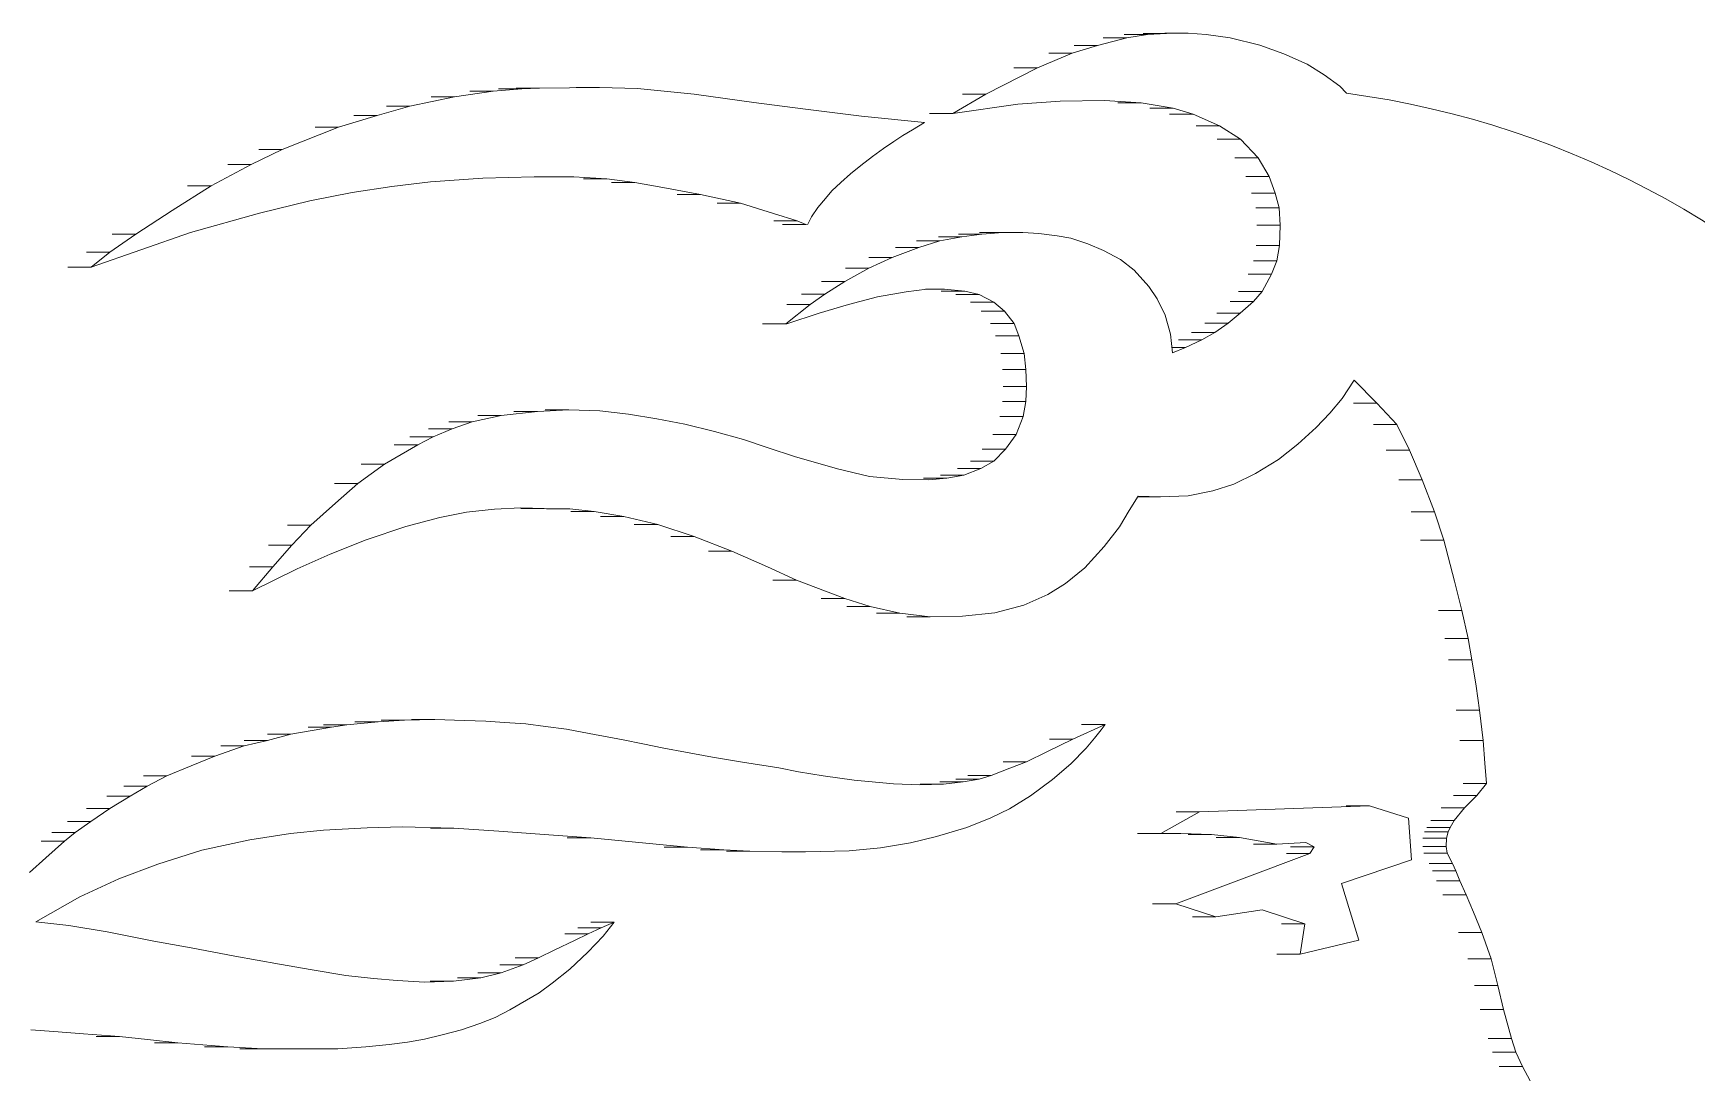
# Model space of a CAD drawing. Header units: inches. Extents: x 14 to 368, y 5 to 236.
# Drawn here: x 77.109 to 77.881, y 103.998 to 104.481 of the extents above; entities that cross this region are included whole.
import ezdxf

# ---------------------------------------------------------------- set-up
doc = ezdxf.new("R2010")
doc.units = ezdxf.units.IN
doc.header["$LTSCALE"] = 11
doc.header["$MEASUREMENT"] = 0
doc.layers.add('Visible (ANSI)', color=7, linetype='Continuous', lineweight=50)

msp = doc.modelspace()

# ---------------------------------------------------------------- linework, layer by layer
at = {"layer": 'Visible (ANSI)', "linetype": 'Continuous', "lineweight": 18}
for p, q in [((77.591165, 104.471966), (77.602923, 104.475608)), ((77.59207, 104.475608), (77.602923, 104.475608)), ((77.602923, 104.475608), (77.6164, 104.479055)), ((77.605547, 104.479055), (77.6164, 104.479055)), ((77.615184, 104.480709), (77.626037, 104.480709)), ((77.6164, 104.479055), (77.626037, 104.480709)), ((77.624002, 104.481085), (77.634855, 104.481085)), ((77.626037, 104.480709), (77.634855, 104.481085)), ((77.634039, 104.48122), (77.644892, 104.48122)), ((77.634855, 104.481085), (77.644892, 104.48122)), ((77.644892, 104.48122), (77.653353, 104.48069)), ((77.653353, 104.48069), (77.664469, 104.479124)), ((77.664469, 104.479124), (77.678194, 104.475642)), ((77.678194, 104.475642), (77.689343, 104.471611)), ((77.57494, 104.465215), (77.591165, 104.471966)), ((77.580312, 104.471966), (77.591165, 104.471966)), ((77.689343, 104.471611), (77.700183, 104.466932)), ((77.700183, 104.466932), (77.708067, 104.462)), ((77.551061, 104.452918), (77.57494, 104.465215)), ((77.564087, 104.465215), (77.57494, 104.465215)), ((77.708067, 104.462), (77.715323, 104.45663)), ((77.283772, 104.447405), (77.304513, 104.451786)), ((77.293659, 104.451786), (77.304513, 104.451786)), ((77.304513, 104.451786), (77.322388, 104.454371)), ((77.311535, 104.454371), (77.322388, 104.454371)), ((77.322388, 104.454371), (77.335661, 104.455428)), ((77.324808, 104.455428), (77.335661, 104.455428)), ((77.333008, 104.455716), (77.343861, 104.455716)), ((77.335661, 104.455428), (77.343861, 104.455716)), ((77.343861, 104.455716), (77.371734, 104.45609)), ((77.360881, 104.45609), (77.371734, 104.45609)), ((77.371734, 104.45609), (77.389354, 104.455533)), ((77.389354, 104.455533), (77.415734, 104.452964)), ((77.415734, 104.452964), (77.443366, 104.44916)), ((77.535723, 104.444002), (77.551061, 104.452918)), ((77.540208, 104.452918), (77.551061, 104.452918)), ((77.715323, 104.45663), (77.71841, 104.453369)), ((77.268519, 104.443097), (77.283772, 104.447405)), ((77.272919, 104.447405), (77.283772, 104.447405)), ((77.443366, 104.44916), (77.466047, 104.446124)), ((77.466047, 104.446124), (77.493261, 104.442731)), ((77.52487, 104.444002), (77.535723, 104.444002)), ((77.565946, 104.44836), (77.535723, 104.444002)), ((77.585504, 104.449682), (77.565946, 104.44836)), ((77.60612, 104.449959), (77.585504, 104.449682)), ((77.6231, 104.448863), (77.60612, 104.449959)), ((77.612247, 104.448863), (77.6231, 104.448863)), ((77.638009, 104.446416), (77.6231, 104.448863)), ((77.627156, 104.446416), (77.638009, 104.446416)), ((77.636328, 104.443626), (77.647181, 104.443626)), ((77.647181, 104.443626), (77.638009, 104.446416)), ((77.659518, 104.438232), (77.647181, 104.443626)), ((77.224531, 104.427268), (77.250682, 104.437583)), ((77.239829, 104.437583), (77.250682, 104.437583)), ((77.250682, 104.437583), (77.268519, 104.443097)), ((77.257666, 104.443097), (77.268519, 104.443097)), ((77.493261, 104.442731), (77.522565, 104.439796)), ((77.517053, 104.436378), (77.512494, 104.433702)), ((77.522565, 104.439796), (77.517053, 104.436378)), ((77.648665, 104.438232), (77.659518, 104.438232)), ((77.669257, 104.432008), (77.659518, 104.438232)), ((77.503497, 104.427785), (77.498392, 104.42408)), ((77.508272, 104.431032), (77.503497, 104.427785)), ((77.512494, 104.433702), (77.508272, 104.431032)), ((77.658404, 104.432008), (77.669257, 104.432008)), ((77.67746, 104.42338), (77.669257, 104.432008)), ((77.191444, 104.410354), (77.21009, 104.420275)), ((77.199237, 104.420275), (77.21009, 104.420275)), ((77.21009, 104.420275), (77.224531, 104.427268)), ((77.213678, 104.427268), (77.224531, 104.427268)), ((77.498392, 104.42408), (77.492957, 104.419915)), ((77.666607, 104.42338), (77.67746, 104.42338)), ((77.682532, 104.414711), (77.67746, 104.42338)), ((77.317546, 104.413975), (77.293336, 104.412233)), ((77.341431, 104.414526), (77.317546, 104.413975)), ((77.359862, 104.414543), (77.341431, 104.414526)), ((77.375119, 104.413594), (77.359862, 104.414543)), ((77.364266, 104.413594), (77.375119, 104.413594)), ((77.388111, 104.411922), (77.375119, 104.413594)), ((77.488191, 104.415987), (77.483763, 104.41195)), ((77.492957, 104.419915), (77.488191, 104.415987)), ((77.671679, 104.414711), (77.682532, 104.414711)), ((77.685242, 104.407068), (77.682532, 104.414711)), ((77.173395, 104.398976), (77.191444, 104.410354)), ((77.180591, 104.410354), (77.191444, 104.410354)), ((77.256993, 104.407359), (77.237249, 104.4034)), ((77.275388, 104.410145), (77.256993, 104.407359)), ((77.293336, 104.412233), (77.275388, 104.410145)), ((77.377258, 104.411922), (77.388111, 104.411922)), ((77.401112, 104.409558), (77.388111, 104.411922)), ((77.418675, 104.406332), (77.401112, 104.409558)), ((77.407822, 104.406332), (77.418675, 104.406332)), ((77.437226, 104.402397), (77.418675, 104.406332)), ((77.479557, 104.408029), (77.476577, 104.40458)), ((77.483763, 104.41195), (77.479557, 104.408029)), ((77.674389, 104.407068), (77.685242, 104.407068)), ((77.687159, 104.40021), (77.685242, 104.407068)), ((77.156496, 104.387906), (77.173395, 104.398976)), ((77.213885, 104.397776), (77.181919, 104.388806)), ((77.237249, 104.4034), (77.213885, 104.397776)), ((77.426373, 104.402397), (77.437226, 104.402397)), ((77.452535, 104.397525), (77.437226, 104.402397)), ((77.4635, 104.394209), (77.452535, 104.397525)), ((77.473048, 104.400327), (77.470078, 104.396083)), ((77.476577, 104.40458), (77.473048, 104.400327)), ((77.676306, 104.40021), (77.687159, 104.40021)), ((77.687586, 104.392071), (77.687159, 104.40021)), ((77.452647, 104.394209), (77.4635, 104.394209)), ((77.456659, 104.392529), (77.467512, 104.392529)), ((77.467512, 104.392529), (77.4635, 104.394209)), ((77.468462, 104.392541), (77.467512, 104.392529)), ((77.470078, 104.396083), (77.468462, 104.392541)), ((77.676733, 104.392071), (77.687586, 104.392071)), ((77.687341, 104.382778), (77.687586, 104.392071)), ((77.181919, 104.388806), (77.135897, 104.372685)), ((77.144474, 104.37954), (77.156496, 104.387906)), ((77.145643, 104.387906), (77.156496, 104.387906)), ((77.507576, 104.377129), (77.519903, 104.381813)), ((77.50905, 104.381813), (77.519903, 104.381813)), ((77.518892, 104.384911), (77.529745, 104.384911)), ((77.519903, 104.381813), (77.529745, 104.384911)), ((77.529029, 104.386742), (77.539882, 104.386742)), ((77.529745, 104.384911), (77.539882, 104.386742)), ((77.538386, 104.387994), (77.549239, 104.387994)), ((77.539882, 104.386742), (77.549239, 104.387994)), ((77.54812, 104.388689), (77.558973, 104.388689)), ((77.549239, 104.387994), (77.558973, 104.388689)), ((77.558973, 104.388689), (77.56816, 104.388672)), ((77.56816, 104.388672), (77.575682, 104.388208)), ((77.575682, 104.388208), (77.584186, 104.387193)), ((77.584186, 104.387193), (77.590463, 104.386148)), ((77.590463, 104.386148), (77.598432, 104.383431)), ((77.598432, 104.383431), (77.605709, 104.380422)), ((77.676488, 104.382778), (77.687341, 104.382778)), ((77.686153, 104.375517), (77.687341, 104.382778)), ((77.133621, 104.37954), (77.144474, 104.37954)), ((77.135897, 104.372685), (77.144474, 104.37954)), ((77.496723, 104.377129), (77.507576, 104.377129)), ((77.496784, 104.372183), (77.507576, 104.377129)), ((77.605709, 104.380422), (77.613559, 104.37615)), ((77.613559, 104.37615), (77.619886, 104.371293)), ((77.6753, 104.375517), (77.686153, 104.375517)), ((77.68367, 104.369352), (77.686153, 104.375517)), ((77.125044, 104.372685), (77.135897, 104.372685)), ((77.485545, 104.365948), (77.496784, 104.372183)), ((77.485931, 104.372183), (77.496784, 104.372183)), ((77.619886, 104.371293), (77.626667, 104.363618)), ((77.672817, 104.369352), (77.68367, 104.369352)), ((77.679197, 104.361426), (77.68367, 104.369352)), ((77.465441, 104.360176), (77.476294, 104.360176)), ((77.469538, 104.355284), (77.476294, 104.360176)), ((77.474692, 104.365948), (77.485545, 104.365948)), ((77.476294, 104.360176), (77.485545, 104.365948)), ((77.500785, 104.358809), (77.487339, 104.355256)), ((77.514051, 104.361169), (77.500785, 104.358809)), ((77.523616, 104.362488), (77.514051, 104.361169)), ((77.522978, 104.3624), (77.53183, 104.3624)), ((77.53183, 104.3624), (77.523616, 104.362488)), ((77.530374, 104.361535), (77.541227, 104.361535)), ((77.541227, 104.361535), (77.53183, 104.3624)), ((77.537042, 104.360037), (77.547895, 104.360037)), ((77.547895, 104.360037), (77.541227, 104.361535)), ((77.554787, 104.356361), (77.547895, 104.360037)), ((77.626667, 104.363618), (77.630498, 104.358022)), ((77.668343, 104.361426), (77.679197, 104.361426)), ((77.675229, 104.356728), (77.679197, 104.361426)), ((77.458236, 104.346306), (77.469538, 104.355284)), ((77.473702, 104.351303), (77.45863, 104.346311)), ((77.458685, 104.355284), (77.469538, 104.355284)), ((77.487339, 104.355256), (77.473702, 104.351303)), ((77.543934, 104.356361), (77.554787, 104.356361)), ((77.548876, 104.352261), (77.559729, 104.352261)), ((77.559729, 104.352261), (77.554787, 104.356361)), ((77.564106, 104.346567), (77.559729, 104.352261)), ((77.630498, 104.358022), (77.634216, 104.350447)), ((77.65822, 104.351257), (77.669073, 104.351257)), ((77.663455, 104.346723), (77.669073, 104.351257)), ((77.664376, 104.356728), (77.675229, 104.356728)), ((77.669073, 104.351257), (77.675229, 104.356728)), ((77.447383, 104.346306), (77.458236, 104.346306)), ((77.45863, 104.346311), (77.458236, 104.346306)), ((77.553253, 104.346567), (77.564106, 104.346567)), ((77.566331, 104.340844), (77.564106, 104.346567)), ((77.634216, 104.350447), (77.636698, 104.341584)), ((77.652602, 104.346723), (77.663455, 104.346723)), ((77.657285, 104.342366), (77.663455, 104.346723)), ((77.555478, 104.340844), (77.566331, 104.340844)), ((77.568786, 104.332546), (77.566331, 104.340844)), ((77.636698, 104.341584), (77.637647, 104.332842)), ((77.637379, 104.335309), (77.643642, 104.335309)), ((77.637647, 104.332842), (77.643642, 104.335309)), ((77.640433, 104.338942), (77.651286, 104.338942)), ((77.643642, 104.335309), (77.651286, 104.338942)), ((77.646432, 104.342366), (77.657285, 104.342366)), ((77.651286, 104.338942), (77.657285, 104.342366)), ((77.557933, 104.332546), (77.568786, 104.332546)), ((77.569664, 104.325218), (77.568786, 104.332546)), ((77.558811, 104.325218), (77.569664, 104.325218)), ((77.569963, 104.317287), (77.569664, 104.325218)), ((77.722023, 104.320271), (77.716333, 104.311693)), ((77.732525, 104.309529), (77.722023, 104.320271)), ((77.55911, 104.317287), (77.569963, 104.317287)), ((77.569662, 104.31034), (77.569963, 104.317287)), ((77.326097, 104.303834), (77.34289, 104.305647)), ((77.332037, 104.305647), (77.34289, 104.305647)), ((77.34289, 104.305647), (77.357435, 104.306432)), ((77.346582, 104.306432), (77.357435, 104.306432)), ((77.357435, 104.306432), (77.371911, 104.306031)), ((77.371911, 104.306031), (77.385229, 104.304425)), ((77.385229, 104.304425), (77.398359, 104.302221)), ((77.558809, 104.31034), (77.569662, 104.31034)), ((77.568384, 104.303379), (77.569662, 104.31034)), ((77.710621, 104.304859), (77.704261, 104.298235)), ((77.716333, 104.311693), (77.710621, 104.304859)), ((77.721672, 104.309529), (77.732525, 104.309529)), ((77.741802, 104.299624), (77.732525, 104.309529)), ((77.292447, 104.297576), (77.3033, 104.297576)), ((77.294548, 104.293888), (77.3033, 104.297576)), ((77.30179, 104.300876), (77.312643, 104.300876)), ((77.3033, 104.297576), (77.312643, 104.300876)), ((77.312643, 104.300876), (77.326097, 104.303834)), ((77.315244, 104.303834), (77.326097, 104.303834)), ((77.398359, 104.302221), (77.411296, 104.299816)), ((77.411296, 104.299816), (77.425029, 104.29643)), ((77.557531, 104.303379), (77.568384, 104.303379)), ((77.565163, 104.294915), (77.568384, 104.303379)), ((77.704261, 104.298235), (77.695768, 104.290492)), ((77.730949, 104.299624), (77.741802, 104.299624)), ((77.747712, 104.287728), (77.741802, 104.299624)), ((77.272029, 104.281286), (77.287361, 104.29022)), ((77.276508, 104.29022), (77.287361, 104.29022)), ((77.283695, 104.293888), (77.294548, 104.293888)), ((77.287361, 104.29022), (77.294548, 104.293888)), ((77.425029, 104.29643), (77.438571, 104.292644)), ((77.438571, 104.292644), (77.450067, 104.288805)), ((77.55431, 104.294915), (77.565163, 104.294915)), ((77.560167, 104.288103), (77.565163, 104.294915)), ((77.695768, 104.290492), (77.686836, 104.283396)), ((77.259633, 104.272192), (77.272029, 104.281286)), ((77.261176, 104.281286), (77.272029, 104.281286)), ((77.450067, 104.288805), (77.462243, 104.284802)), ((77.462243, 104.284802), (77.482262, 104.27912)), ((77.54391, 104.282674), (77.554763, 104.282674)), ((77.548746, 104.279221), (77.554763, 104.282674)), ((77.549314, 104.288103), (77.560167, 104.288103)), ((77.554763, 104.282674), (77.560167, 104.288103)), ((77.686836, 104.283396), (77.676177, 104.276932)), ((77.736859, 104.287728), (77.747712, 104.287728)), ((77.753499, 104.273885), (77.747712, 104.287728)), ((77.482262, 104.27912), (77.496975, 104.275549)), ((77.496975, 104.275549), (77.512441, 104.27417)), ((77.512441, 104.27417), (77.524567, 104.273936)), ((77.522114, 104.274644), (77.532967, 104.274644)), ((77.524567, 104.273936), (77.532967, 104.274644)), ((77.529916, 104.276138), (77.540769, 104.276138)), ((77.532967, 104.274644), (77.540769, 104.276138)), ((77.537893, 104.279221), (77.548746, 104.279221)), ((77.540769, 104.276138), (77.548746, 104.279221)), ((77.676177, 104.276932), (77.666143, 104.272002)), ((77.742646, 104.273885), (77.753499, 104.273885)), ((77.759306, 104.259079), (77.753499, 104.273885)), ((77.24878, 104.272192), (77.259633, 104.272192)), ((77.249208, 104.263051), (77.259633, 104.272192)), ((77.62165, 104.266408), (77.617617, 104.259665)), ((77.621462, 104.266094), (77.632057, 104.266094)), ((77.632057, 104.266094), (77.62165, 104.266408)), ((77.644944, 104.266485), (77.632057, 104.266094)), ((77.656301, 104.268818), (77.644944, 104.266485)), ((77.666143, 104.272002), (77.656301, 104.268818)), ((77.237787, 104.252897), (77.249208, 104.263051)), ((77.310079, 104.258898), (77.297631, 104.256496)), ((77.32303, 104.260313), (77.310079, 104.258898)), ((77.335257, 104.260974), (77.32303, 104.260313)), ((77.335175, 104.260622), (77.346028, 104.260622)), ((77.346028, 104.260622), (77.335257, 104.260974)), ((77.35802, 104.260535), (77.346028, 104.260622)), ((77.347167, 104.260535), (77.35802, 104.260535)), ((77.369293, 104.259197), (77.35802, 104.260535)), ((77.35844, 104.259197), (77.369293, 104.259197)), ((77.383026, 104.256899), (77.369293, 104.259197)), ((77.617617, 104.259665), (77.613046, 104.252079)), ((77.748453, 104.259079), (77.759306, 104.259079)), ((77.763608, 104.245964), (77.759306, 104.259079)), ((77.226934, 104.252897), (77.237787, 104.252897)), ((77.228975, 104.243558), (77.237787, 104.252897)), ((77.28178, 104.252311), (77.263383, 104.246077)), ((77.297631, 104.256496), (77.28178, 104.252311)), ((77.372173, 104.256899), (77.383026, 104.256899)), ((77.398736, 104.253139), (77.383026, 104.256899)), ((77.387883, 104.253139), (77.398736, 104.253139)), ((77.415692, 104.247657), (77.398736, 104.253139)), ((77.613046, 104.252079), (77.606021, 104.243066)), ((77.218122, 104.243558), (77.228975, 104.243558)), ((77.220171, 104.233595), (77.228975, 104.243558)), ((77.263383, 104.246077), (77.24673, 104.239485)), ((77.404839, 104.247657), (77.415692, 104.247657)), ((77.433172, 104.240836), (77.415692, 104.247657)), ((77.606021, 104.243066), (77.596972, 104.233137)), ((77.752755, 104.245964), (77.763608, 104.245964)), ((77.768587, 104.226961), (77.763608, 104.245964)), ((77.24673, 104.239485), (77.231475, 104.232558)), ((77.422319, 104.240836), (77.433172, 104.240836)), ((77.449711, 104.233512), (77.433172, 104.240836)), ((77.209318, 104.233595), (77.220171, 104.233595)), ((77.210767, 104.222374), (77.220171, 104.233595)), ((77.231475, 104.232558), (77.210767, 104.222374)), ((77.463103, 104.227337), (77.449711, 104.233512)), ((77.45225, 104.227337), (77.463103, 104.227337)), ((77.48553, 104.2189), (77.463103, 104.227337)), ((77.596972, 104.233137), (77.588003, 104.22577)), ((77.199914, 104.222374), (77.210767, 104.222374)), ((77.579828, 104.220644), (77.568628, 104.215755)), ((77.588003, 104.22577), (77.579828, 104.220644)), ((77.772012, 104.213236), (77.768587, 104.226961)), ((77.474677, 104.2189), (77.48553, 104.2189)), ((77.497325, 104.215087), (77.48553, 104.2189)), ((77.486472, 104.215087), (77.497325, 104.215087)), ((77.511068, 104.212094), (77.497325, 104.215087)), ((77.500215, 104.212094), (77.511068, 104.212094)), ((77.525186, 104.210298), (77.511068, 104.212094)), ((77.555213, 104.212231), (77.540124, 104.210634)), ((77.568628, 104.215755), (77.555213, 104.212231)), ((77.761159, 104.213236), (77.772012, 104.213236)), ((77.774837, 104.200251), (77.772012, 104.213236)), ((77.514333, 104.210298), (77.525186, 104.210298)), ((77.540124, 104.210634), (77.525186, 104.210298)), ((77.763984, 104.200251), (77.774837, 104.200251)), ((77.776595, 104.190325), (77.774837, 104.200251)), ((77.765742, 104.190325), (77.776595, 104.190325)), ((77.778524, 104.178226), (77.776595, 104.190325)), ((77.78015, 104.166958), (77.778524, 104.178226)), ((77.769297, 104.166958), (77.78015, 104.166958)), ((77.781808, 104.15291), (77.78015, 104.166958)), ((77.228495, 104.15587), (77.247351, 104.159161)), ((77.236498, 104.159161), (77.247351, 104.159161)), ((77.24363, 104.16018), (77.254483, 104.16018)), ((77.247351, 104.159161), (77.254483, 104.16018)), ((77.254483, 104.16018), (77.269013, 104.161693)), ((77.25816, 104.161693), (77.269013, 104.161693)), ((77.269013, 104.161693), (77.281215, 104.162384)), ((77.270362, 104.162384), (77.281215, 104.162384)), ((77.281215, 104.162384), (77.295371, 104.162706)), ((77.284518, 104.162706), (77.295371, 104.162706)), ((77.295371, 104.162706), (77.309148, 104.162233)), ((77.309148, 104.162233), (77.318969, 104.161952)), ((77.318969, 104.161952), (77.327682, 104.161279)), ((77.327682, 104.161279), (77.337564, 104.160621)), ((77.337564, 104.160621), (77.346673, 104.159425)), ((77.346673, 104.159425), (77.356431, 104.158239)), ((77.356431, 104.158239), (77.366981, 104.15614)), ((77.591443, 104.153645), (77.606351, 104.160419)), ((77.595498, 104.160419), (77.606351, 104.160419)), ((77.60462, 104.157959), (77.601389, 104.154082)), ((77.606351, 104.160419), (77.60462, 104.157959)), ((77.193164, 104.145643), (77.206871, 104.15044)), ((77.196018, 104.15044), (77.206871, 104.15044)), ((77.206768, 104.152956), (77.217621, 104.152956)), ((77.206871, 104.15044), (77.217621, 104.152956)), ((77.217621, 104.152956), (77.228495, 104.15587)), ((77.217642, 104.15587), (77.228495, 104.15587)), ((77.366981, 104.15614), (77.38267, 104.153301)), ((77.38267, 104.153301), (77.391788, 104.151447)), ((77.391788, 104.151447), (77.401557, 104.14947)), ((77.579302, 104.147659), (77.591443, 104.153645)), ((77.58059, 104.153645), (77.591443, 104.153645)), ((77.601389, 104.154082), (77.597597, 104.149396)), ((77.770955, 104.15291), (77.781808, 104.15291)), ((77.782683, 104.142443), (77.781808, 104.15291)), ((77.182254, 104.141226), (77.193164, 104.145643)), ((77.182311, 104.145643), (77.193164, 104.145643)), ((77.401557, 104.14947), (77.411716, 104.147498)), ((77.411716, 104.147498), (77.424216, 104.145293)), ((77.424216, 104.145293), (77.438148, 104.142845)), ((77.438148, 104.142845), (77.455012, 104.140292)), ((77.559067, 104.143025), (77.56992, 104.143025)), ((77.562241, 104.140145), (77.56992, 104.143025)), ((77.56992, 104.143025), (77.579302, 104.147659)), ((77.597597, 104.149396), (77.590421, 104.142128)), ((77.783396, 104.133022), (77.782683, 104.142443)), ((77.160159, 104.136594), (77.171012, 104.136594)), ((77.161852, 104.131726), (77.171012, 104.136594)), ((77.171012, 104.136594), (77.182254, 104.141226)), ((77.455012, 104.140292), (77.46413, 104.138437)), ((77.46413, 104.138437), (77.475586, 104.136615)), ((77.475586, 104.136615), (77.489902, 104.134567)), ((77.489902, 104.134567), (77.508165, 104.132829)), ((77.537035, 104.135076), (77.547888, 104.135076)), ((77.5405, 104.133791), (77.547888, 104.135076)), ((77.542599, 104.136732), (77.553452, 104.136732)), ((77.547888, 104.135076), (77.553452, 104.136732)), ((77.553452, 104.136732), (77.562241, 104.140145)), ((77.582032, 104.134843), (77.571829, 104.12733)), ((77.590421, 104.142128), (77.582032, 104.134843)), ((77.143134, 104.12714), (77.153987, 104.12714)), ((77.14445, 104.121344), (77.153987, 104.12714)), ((77.150999, 104.131726), (77.161852, 104.131726)), ((77.153987, 104.12714), (77.161852, 104.131726)), ((77.508165, 104.132829), (77.520383, 104.132334)), ((77.520383, 104.132334), (77.53142, 104.132746)), ((77.520567, 104.132746), (77.53142, 104.132746)), ((77.529647, 104.133791), (77.5405, 104.133791)), ((77.53142, 104.132746), (77.5405, 104.133791)), ((77.571829, 104.12733), (77.561955, 104.121202)), ((77.768041, 104.127424), (77.778894, 104.127424)), ((77.772543, 104.133022), (77.783396, 104.133022)), ((77.773192, 104.121694), (77.778894, 104.127424)), ((77.778894, 104.127424), (77.783396, 104.133022)), ((77.133597, 104.121344), (77.14445, 104.121344)), ((77.135693, 104.115428), (77.14445, 104.121344)), ((77.561955, 104.121202), (77.553325, 104.116988)), ((77.632314, 104.109738), (77.650165, 104.11986)), ((77.639312, 104.11986), (77.650165, 104.11986)), ((77.650165, 104.11986), (77.729053, 104.122694)), ((77.7182, 104.122694), (77.729053, 104.122694)), ((77.729053, 104.122694), (77.747112, 104.116856)), ((77.762339, 104.121694), (77.773192, 104.121694)), ((77.768404, 104.115873), (77.773192, 104.121694)), ((77.12484, 104.115428), (77.135693, 104.115428)), ((77.128461, 104.110176), (77.135693, 104.115428)), ((77.243658, 104.111371), (77.228329, 104.10973)), ((77.263842, 104.112462), (77.243658, 104.111371)), ((77.280112, 104.112895), (77.263842, 104.112462)), ((77.304156, 104.112194), (77.280112, 104.112895)), ((77.293303, 104.112194), (77.304156, 104.112194)), ((77.324978, 104.110835), (77.304156, 104.112194)), ((77.542274, 104.112537), (77.528188, 104.108454)), ((77.553325, 104.116988), (77.542274, 104.112537)), ((77.747112, 104.116856), (77.748611, 104.09762)), ((77.755669, 104.112558), (77.766522, 104.112558)), ((77.757551, 104.115873), (77.768404, 104.115873)), ((77.765536, 104.110489), (77.766522, 104.112558)), ((77.766522, 104.112558), (77.768404, 104.115873)), ((77.112579, 104.106294), (77.123432, 104.106294)), ((77.114774, 104.098511), (77.123432, 104.106294)), ((77.117608, 104.110176), (77.128461, 104.110176)), ((77.123432, 104.106294), (77.128461, 104.110176)), ((77.209381, 104.106812), (77.187226, 104.102006)), ((77.228329, 104.10973), (77.209381, 104.106812)), ((77.348228, 104.109098), (77.324978, 104.110835)), ((77.367637, 104.10772), (77.348228, 104.109098)), ((77.356783, 104.10772), (77.367637, 104.10772)), ((77.398056, 104.104853), (77.367637, 104.10772)), ((77.412617, 104.103409), (77.398056, 104.104853)), ((77.516109, 104.105423), (77.502202, 104.103187)), ((77.528188, 104.108454), (77.516109, 104.105423)), ((77.621461, 104.109738), (77.632314, 104.109738)), ((77.641554, 104.109863), (77.632314, 104.109738)), ((77.655798, 104.109294), (77.641554, 104.109863)), ((77.644945, 104.109294), (77.655798, 104.109294)), ((77.668803, 104.107949), (77.655798, 104.109294)), ((77.65795, 104.107949), (77.668803, 104.107949)), ((77.686076, 104.104887), (77.668803, 104.107949)), ((77.675223, 104.104887), (77.686076, 104.104887)), ((77.699554, 104.105575), (77.686076, 104.104887)), ((77.692474, 104.103599), (77.703327, 104.103599)), ((77.703327, 104.103599), (77.699554, 104.105575)), ((77.701368, 104.100532), (77.703327, 104.103599)), ((77.753859, 104.103693), (77.764712, 104.103693)), ((77.75391, 104.1076), (77.764763, 104.1076)), ((77.754683, 104.110489), (77.765536, 104.110489)), ((77.764712, 104.103693), (77.764763, 104.1076)), ((77.765158, 104.100615), (77.764712, 104.103693)), ((77.764763, 104.1076), (77.765536, 104.110489)), ((77.107141, 104.091709), (77.114774, 104.098511)), ((77.187226, 104.102006), (77.166707, 104.095583)), ((77.401764, 104.103409), (77.412617, 104.103409)), ((77.429397, 104.102201), (77.412617, 104.103409)), ((77.418544, 104.102201), (77.429397, 104.102201)), ((77.441524, 104.101544), (77.429397, 104.102201)), ((77.430671, 104.101544), (77.441524, 104.101544)), ((77.467284, 104.101284), (77.441524, 104.101544)), ((77.456431, 104.101284), (77.467284, 104.101284)), ((77.487678, 104.101763), (77.467284, 104.101284)), ((77.502202, 104.103187), (77.487678, 104.101763)), ((77.639233, 104.077146), (77.701368, 104.100532)), ((77.690515, 104.100532), (77.701368, 104.100532)), ((77.748611, 104.09762), (77.716037, 104.08654)), ((77.754305, 104.100615), (77.765158, 104.100615)), ((77.756799, 104.095817), (77.767652, 104.095817)), ((77.767652, 104.095817), (77.765158, 104.100615)), ((77.769111, 104.092506), (77.767652, 104.095817)), ((77.148618, 104.088783), (77.13055, 104.080344)), ((77.166707, 104.095583), (77.148618, 104.088783)), ((77.758258, 104.092506), (77.769111, 104.092506)), ((77.770997, 104.087802), (77.769111, 104.092506)), ((77.716037, 104.08654), (77.724122, 104.060297)), ((77.760144, 104.087802), (77.770997, 104.087802)), ((77.763166, 104.081367), (77.774019, 104.081367)), ((77.774019, 104.081367), (77.770997, 104.087802)), ((77.777366, 104.073347), (77.774019, 104.081367)), ((77.13055, 104.080344), (77.110098, 104.0688)), ((77.62838, 104.077146), (77.639233, 104.077146)), ((77.657795, 104.071061), (77.639233, 104.077146)), ((77.679231, 104.07439), (77.657795, 104.071061)), ((77.699048, 104.067815), (77.679231, 104.07439)), ((77.781239, 104.063839), (77.777366, 104.073347)), ((77.110098, 104.0688), (77.125485, 104.067031)), ((77.125485, 104.067031), (77.143247, 104.064088)), ((77.361691, 104.066059), (77.372544, 104.066059)), ((77.366463, 104.063272), (77.372544, 104.066059)), ((77.367685, 104.068648), (77.378538, 104.068648)), ((77.367744, 104.068649), (77.378597, 104.068649)), ((77.372544, 104.066059), (77.378538, 104.068648)), ((77.378597, 104.068649), (77.373399, 104.06208)), ((77.378538, 104.068648), (77.378597, 104.068649)), ((77.646942, 104.071061), (77.657795, 104.071061)), ((77.688195, 104.067815), (77.699048, 104.067815)), ((77.696982, 104.053852), (77.699048, 104.067815)), ((77.143247, 104.064088), (77.164947, 104.059765)), ((77.164947, 104.059765), (77.182241, 104.056656)), ((77.350951, 104.05573), (77.360073, 104.060163)), ((77.35561, 104.063272), (77.366463, 104.063272)), ((77.360073, 104.060163), (77.366463, 104.063272)), ((77.373399, 104.06208), (77.366334, 104.05472)), ((77.724122, 104.060297), (77.696982, 104.053852)), ((77.770386, 104.063839), (77.781239, 104.063839)), ((77.785554, 104.051561), (77.781239, 104.063839)), ((77.182241, 104.056656), (77.202524, 104.052792)), ((77.202524, 104.052792), (77.223275, 104.049093)), ((77.332616, 104.052129), (77.343469, 104.052129)), ((77.336297, 104.04885), (77.343469, 104.052129)), ((77.343469, 104.052129), (77.350951, 104.05573)), ((77.366334, 104.05472), (77.358021, 104.046875)), ((77.686129, 104.053852), (77.696982, 104.053852)), ((77.774701, 104.051561), (77.785554, 104.051561)), ((77.788655, 104.039214), (77.785554, 104.051561)), ((77.223275, 104.049093), (77.238367, 104.046432)), ((77.238367, 104.046432), (77.254018, 104.043925)), ((77.254018, 104.043925), (77.266898, 104.042507)), ((77.266898, 104.042507), (77.27789, 104.041541)), ((77.303929, 104.041255), (77.316613, 104.042858)), ((77.30576, 104.042858), (77.316613, 104.042858)), ((77.315299, 104.045054), (77.326152, 104.045054)), ((77.316613, 104.042858), (77.326152, 104.045054)), ((77.325444, 104.04885), (77.336297, 104.04885)), ((77.326152, 104.045054), (77.336297, 104.04885)), ((77.358021, 104.046875), (77.349843, 104.040338)), ((77.27789, 104.041541), (77.290604, 104.040758)), ((77.290604, 104.040758), (77.303929, 104.041255)), ((77.293076, 104.041255), (77.303929, 104.041255)), ((77.343705, 104.035785), (77.337828, 104.032353)), ((77.349843, 104.040338), (77.343705, 104.035785)), ((77.777802, 104.039214), (77.788655, 104.039214)), ((77.791231, 104.028147), (77.788655, 104.039214)), ((77.330151, 104.027893), (77.32331, 104.024448)), ((77.337828, 104.032353), (77.330151, 104.027893)), ((77.780378, 104.028147), (77.791231, 104.028147)), ((77.79506, 104.014582), (77.791231, 104.028147)), ((77.118559, 104.017925), (77.107808, 104.018618)), ((77.307686, 104.01865), (77.298765, 104.016295)), ((77.316186, 104.021558), (77.307686, 104.01865)), ((77.32331, 104.024448), (77.316186, 104.021558)), ((77.132207, 104.016851), (77.118559, 104.017925)), ((77.14895, 104.015537), (77.132207, 104.016851)), ((77.138097, 104.015537), (77.14895, 104.015537)), ((77.161914, 104.014174), (77.14895, 104.015537)), ((77.176118, 104.012689), (77.161914, 104.014174)), ((77.165265, 104.012689), (77.176118, 104.012689)), ((77.199207, 104.010756), (77.176118, 104.012689)), ((77.27417, 104.011912), (77.263245, 104.010779)), ((77.282559, 104.012863), (77.27417, 104.011912)), ((77.290527, 104.014368), (77.282559, 104.012863)), ((77.298765, 104.016295), (77.290527, 104.014368)), ((77.784207, 104.014582), (77.79506, 104.014582)), ((77.797066, 104.008338), (77.79506, 104.014582)), ((77.188354, 104.010756), (77.199207, 104.010756)), ((77.215607, 104.009859), (77.199207, 104.010756)), ((77.204754, 104.009859), (77.215607, 104.009859)), ((77.230757, 104.009783), (77.215607, 104.009859)), ((77.219904, 104.009783), (77.230757, 104.009783)), ((77.250311, 104.009906), (77.230757, 104.009783)), ((77.263245, 104.010779), (77.250311, 104.009906)), ((77.786213, 104.008338), (77.797066, 104.008338)), ((77.800103, 104.001652), (77.797066, 104.008338)), ((77.78925, 104.001652), (77.800103, 104.001652)), ((77.803636, 103.994914), (77.800103, 104.001652))]:
    msp.add_line(p, q, dxfattribs=at)
msp.add_ellipse((77.663504, 104.027584), major_axis=(0, 0.42942), ratio=0.9848078, start_param=3.2341876, end_param=6.1529824, dxfattribs=at)

doc.saveas('drawing.dxf')
